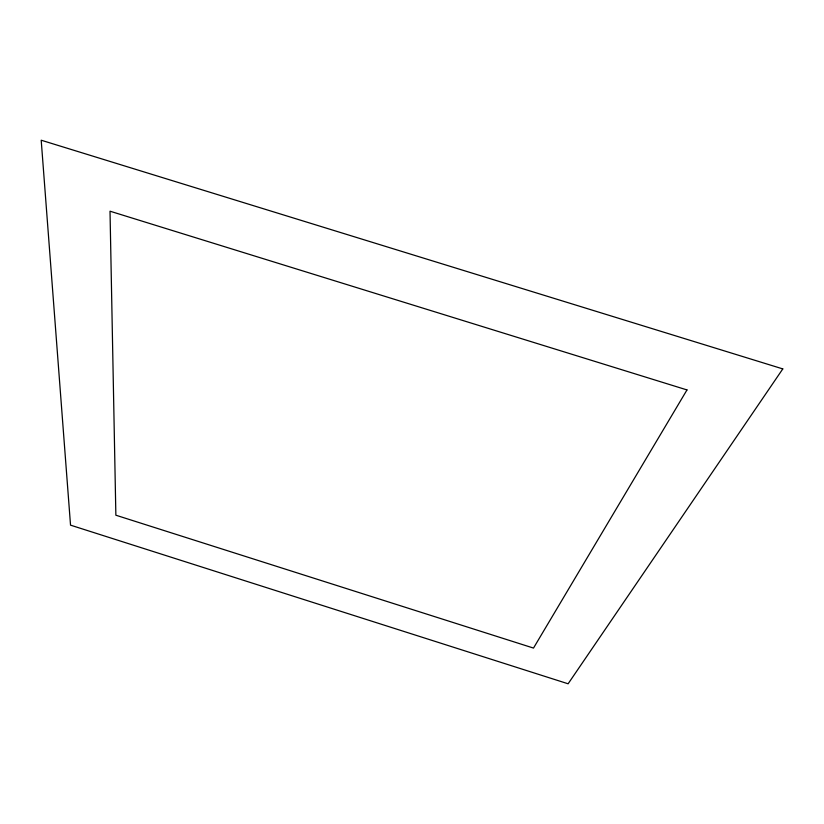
<?xml version="1.0" encoding="UTF-8"?>
<svg xmlns="http://www.w3.org/2000/svg" width="824" height="824" viewBox="0 0 824 824"><rect width="100%" height="100%" fill="white"/><g stroke="black" fill="none" stroke-linecap="round" stroke-linejoin="round"><path stroke-width="1.24" d="M686.989 389.927L533.499 648.076L115.865 515.206L110.014 211.202L686.989 389.927M782.8 368.905L568.117 683.786L70.534 525.156L41.2 140.214L782.8 368.905"/></g></svg>
